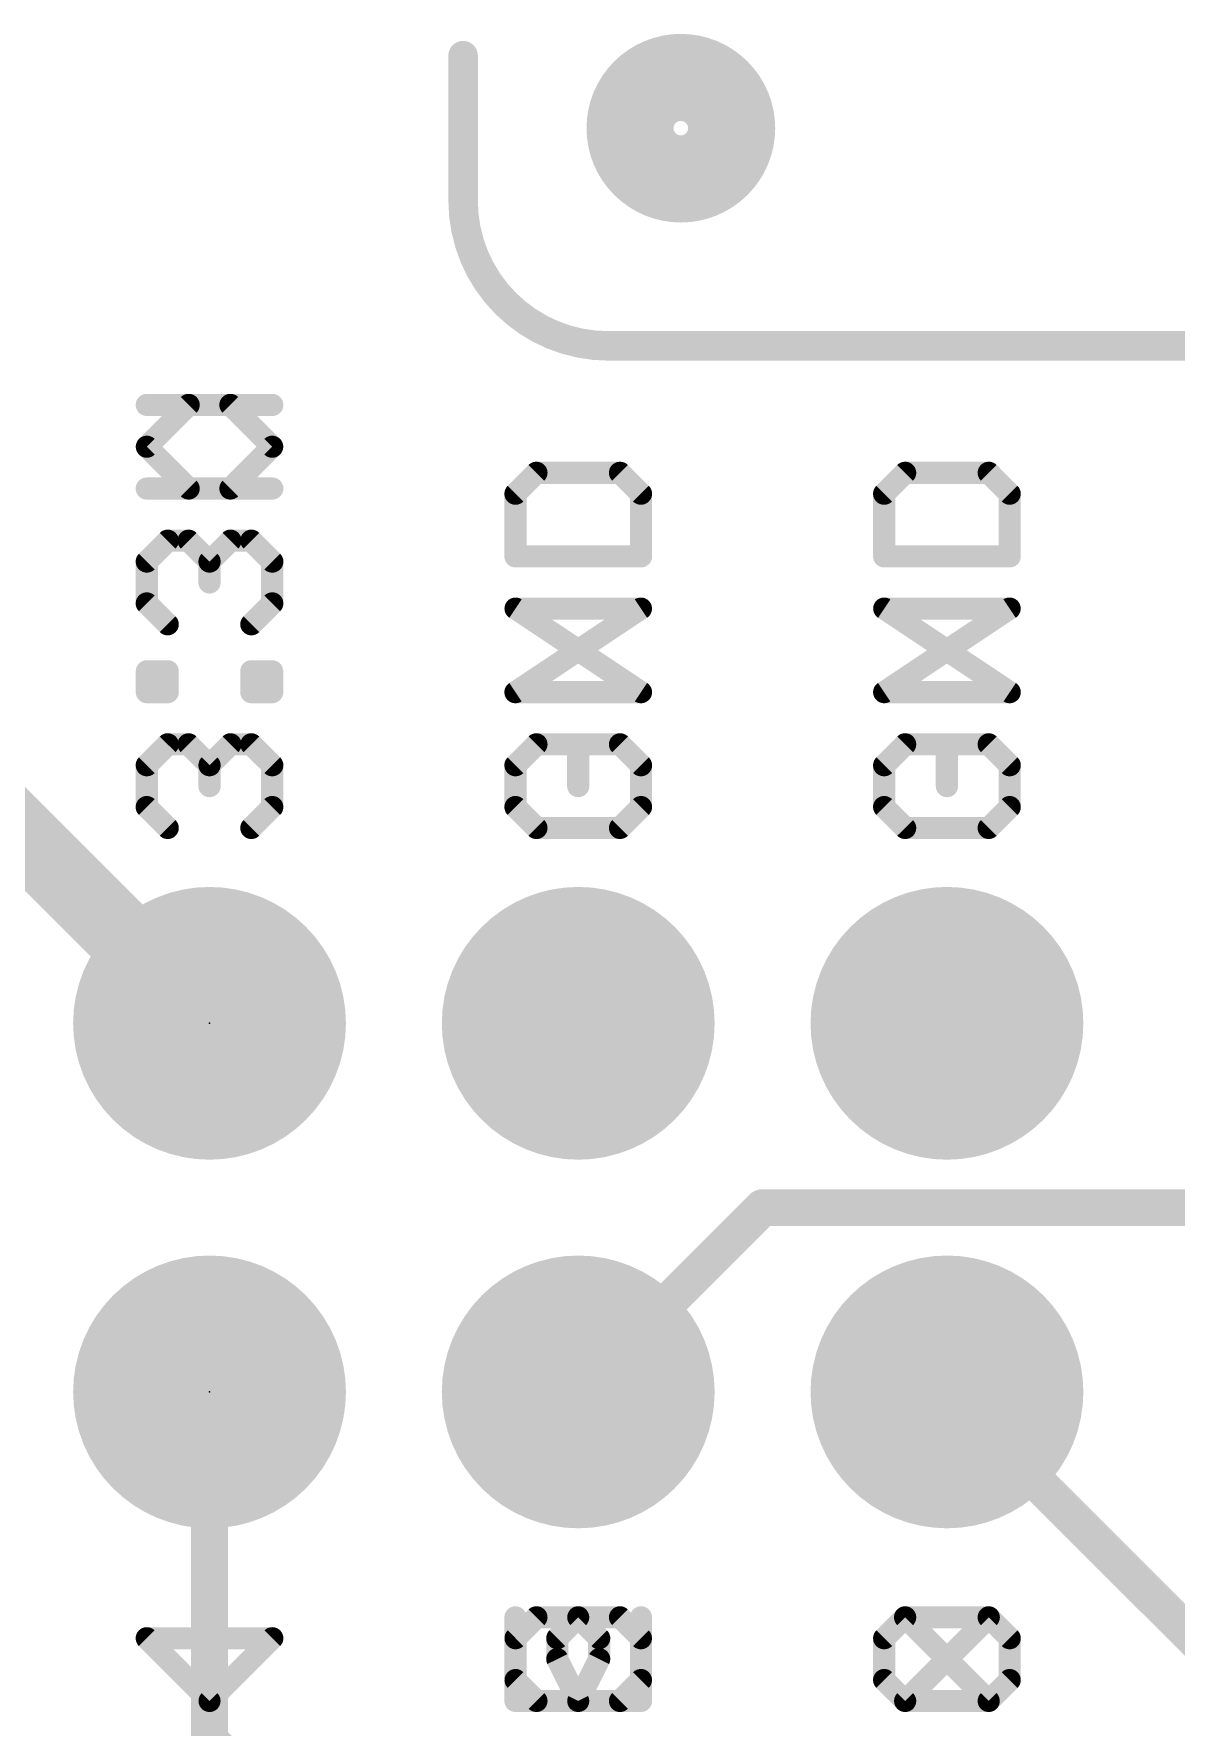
# Model space of a CAD drawing. Extents: x -12 to 110, y -16 to 66.
# Drawn here: x 10.73 to 18.6, y 4.04 to 15.71 of the extents above; entities that cross this region are included whole.
import ezdxf

# ---------------------------------------------------------------- set-up
doc = ezdxf.new("R2010")
doc.units = 0
for name, color, linetype in [('1', 12, 'CONTINUOUS'), ('16', 132, 'CONTINUOUS'), ('17', 110, 'CONTINUOUS'), ('21', 41, 'CONTINUOUS'), ('22', 40, 'CONTINUOUS'), ('23', 53, 'CONTINUOUS'), ('51', 53, 'CONTINUOUS')]:
    doc.layers.add(name, color=color, linetype=linetype)

# ---------------------------------------------------------------- blocks, each defined once
blk = doc.blocks.new('RECT')
blk.add_solid([(-0.5, -0.5), (0.5, -0.5), (-0.5, 0.5), (0.5, 0.5)])
blk = doc.blocks.new('ROUNDP')
at = {"const_width": 0.5}
blk.add_lwpolyline([(0, -0.25, 1), (0, 0.25, 1), (0, -0.25)], format="xyb", dxfattribs=at)

msp = doc.modelspace()

# ---------------------------------------------------------------- linework, layer by layer
at = {"layer": '1', "const_width": 0.254}
for points in [[(15.748, 7.62), (14.478, 6.35)], [(28.321, 7.62), (15.748, 7.62)], [(19.177, 4.191), (17.018, 6.35)]]:
    msp.add_lwpolyline(points, dxfattribs=at)
at = {"layer": '1', "const_width": 0.127}
for points in [[(15.748, 7.6835, 1), (15.748, 7.5565)], [(15.7929, 7.5751, 1), (15.7031, 7.6649)], [(14.4331, 6.3949, 1), (14.5229, 6.3051)], [(17.0629, 6.3949, 1), (16.9731, 6.3051)]]:
    msp.add_lwpolyline(points, format="xyb", dxfattribs=at)
at = {"layer": '16'}
for points, const_width in [([(11.938, 8.89), (7.239, 13.589)], 0.508), ([(11.938, 3.9528), (11.938, 6.35)], 0.254), ([(13.9858, 1.905), (11.938, 3.9528)], 0.254)]:
    msp.add_lwpolyline(points, dxfattribs=dict(at, const_width=const_width))
for points, const_width in [([(11.8482, 8.8002, 1), (12.0278, 8.9798)], 0.254), ([(12.0015, 6.35, 1), (11.8745, 6.35)], 0.127), ([(11.9829, 3.9977, 1), (11.8931, 3.9079)], 0.127)]:
    msp.add_lwpolyline(points, format="xyb", dxfattribs=dict(at, const_width=const_width))
at = {"layer": '21', "const_width": 0.1524}
for points in [[(12.0817, 13.1512), (11.5055, 13.1512)], [(12.3698, 12.8631), (12.0817, 13.1512)], [(12.0817, 12.575), (12.3698, 12.8631)], [(14.1895, 12.6835), (14.0455, 12.5394)], [(14.7657, 12.6835), (14.1895, 12.6835)], [(14.9098, 12.5394), (14.7657, 12.6835)], [(16.7295, 12.6835), (16.5855, 12.5394)], [(17.3057, 12.6835), (16.7295, 12.6835)], [(17.4498, 12.5394), (17.3057, 12.6835)], [(11.5055, 12.575), (12.0817, 12.575)], [(14.0455, 12.5394), (14.0455, 12.1072)], [(14.9098, 12.1072), (14.9098, 12.5394)], [(16.5855, 12.5394), (16.5855, 12.1072)], [(17.4498, 12.1072), (17.4498, 12.5394)], [(11.5055, 12.0716), (11.6495, 12.2157)], [(11.6495, 12.2157), (11.7936, 12.2157)], [(11.7936, 12.2157), (11.9376, 12.0716)], [(11.9376, 12.0716), (12.0817, 12.2157)], [(12.0817, 12.2157), (12.2257, 12.2157)], [(12.2257, 12.2157), (12.3698, 12.0716)], [(11.5055, 11.7835), (11.5055, 12.0716)], [(11.9376, 12.0716), (11.9376, 11.9276)], [(12.3698, 12.0716), (12.3698, 11.7835)], [(14.0455, 12.1072), (14.9098, 12.1072)], [(16.5855, 12.1072), (17.4498, 12.1072)], [(11.6495, 11.6395), (11.5055, 11.7835)], [(12.3698, 11.7835), (12.2257, 11.6395)], [(14.0455, 11.1717), (14.9098, 11.7479)], [(14.9098, 11.7479), (14.0455, 11.7479)], [(16.5855, 11.1717), (17.4498, 11.7479)], [(17.4498, 11.7479), (16.5855, 11.7479)], [(12.2257, 11.1717), (12.2257, 11.3158)], [(12.2257, 11.3158), (12.3698, 11.3158)], [(12.3698, 11.3158), (12.3698, 11.1717)], [(12.3698, 11.1717), (12.2257, 11.1717)], [(14.9098, 11.1717), (14.0455, 11.1717)], [(17.4498, 11.1717), (16.5855, 11.1717)], [(11.5055, 10.6684), (11.6495, 10.8124)], [(11.6495, 10.8124), (11.7936, 10.8124)], [(11.7936, 10.8124), (11.9376, 10.6684)], [(11.9376, 10.6684), (12.0817, 10.8124)], [(12.0817, 10.8124), (12.2257, 10.8124)], [(12.2257, 10.8124), (12.3698, 10.6684)], [(14.1895, 10.8124), (14.0455, 10.6684)], [(14.7657, 10.8124), (14.4776, 10.8124)], [(14.4776, 10.8124), (14.4776, 10.5243)], [(14.9098, 10.6684), (14.7657, 10.8124)], [(16.7295, 10.8124), (16.5855, 10.6684)], [(17.3057, 10.8124), (17.0176, 10.8124)], [(17.0176, 10.8124), (17.0176, 10.5243)], [(17.4498, 10.6684), (17.3057, 10.8124)], [(11.5055, 10.3803), (11.5055, 10.6684)], [(11.9376, 10.6684), (11.9376, 10.5243)], [(12.3698, 10.6684), (12.3698, 10.3803)], [(14.0455, 10.6684), (14.0455, 10.3803)], [(14.9098, 10.3803), (14.9098, 10.6684)], [(16.5855, 10.6684), (16.5855, 10.3803)], [(17.4498, 10.3803), (17.4498, 10.6684)], [(11.6495, 10.2362), (11.5055, 10.3803)], [(12.3698, 10.3803), (12.2257, 10.2362)], [(14.0455, 10.3803), (14.1895, 10.2362)], [(14.7657, 10.2362), (14.9098, 10.3803)], [(16.5855, 10.3803), (16.7295, 10.2362)], [(17.3057, 10.2362), (17.4498, 10.3803)], [(14.1895, 10.2362), (14.7657, 10.2362)], [(16.7295, 10.2362), (17.3057, 10.2362)], [(11.9376, 4.2207), (11.9376, 4.7969)], [(14.0455, 4.7969), (14.0455, 4.2207)], [(14.3336, 4.6528), (14.4776, 4.7969)], [(14.4776, 4.7969), (14.7657, 4.7969)], [(14.7657, 4.7969), (14.9098, 4.6528)], [(16.5855, 4.6528), (16.7295, 4.7969)], [(16.7295, 4.7969), (17.3057, 4.7969)], [(17.3057, 4.2207), (16.7295, 4.7969)], [(17.3057, 4.7969), (17.4498, 4.6528)], [(12.3698, 4.6528), (11.5055, 4.6528)], [(11.5055, 4.6528), (11.9376, 4.2207)], [(14.3336, 4.5088), (14.3336, 4.6528)], [(14.9098, 4.6528), (14.9098, 4.3647)], [(16.5855, 4.3647), (16.5855, 4.6528)], [(17.4498, 4.6528), (17.4498, 4.3647)], [(14.4776, 4.2207), (14.3336, 4.5088)], [(14.9098, 4.3647), (14.7657, 4.2207)], [(16.7295, 4.2207), (16.5855, 4.3647)], [(17.4498, 4.3647), (17.3057, 4.2207)], [(14.0455, 4.2207), (14.4776, 4.2207)], [(17.3057, 4.2207), (16.7295, 4.2207)]]:
    msp.add_lwpolyline(points, dxfattribs=at)
at = {"layer": '21', "const_width": 0.0762}
for points in [[(11.5055, 13.1893, 1), (11.5055, 13.1131)], [(12.1086, 13.1782, 1), (12.0547, 13.1243)], [(12.0817, 13.1131, 1), (12.0817, 13.1893)], [(12.3967, 12.8362, 1), (12.3429, 12.8901)], [(12.3429, 12.8362, 1), (12.3967, 12.8901)], [(14.1895, 12.7216, 1), (14.1895, 12.6454)], [(14.2165, 12.6565, 1), (14.1626, 12.7104)], [(14.7927, 12.7104, 1), (14.7388, 12.6565)], [(14.7657, 12.6454, 1), (14.7657, 12.7216)], [(16.7295, 12.7216, 1), (16.7295, 12.6454)], [(16.7565, 12.6565, 1), (16.7026, 12.7104)], [(17.3327, 12.7104, 1), (17.2788, 12.6565)], [(17.3057, 12.6454, 1), (17.3057, 12.7216)], [(11.5055, 12.6131, 1), (11.5055, 12.5369)], [(12.0547, 12.6019, 1), (12.1086, 12.5481)], [(12.0817, 12.5369, 1), (12.0817, 12.6131)], [(14.0836, 12.5394, 1), (14.0074, 12.5394)], [(14.0185, 12.5663, 1), (14.0724, 12.5125)], [(14.9479, 12.5394, 1), (14.8717, 12.5394)], [(14.8829, 12.5125, 1), (14.9367, 12.5663)], [(16.6236, 12.5394, 1), (16.5474, 12.5394)], [(16.5585, 12.5663, 1), (16.6124, 12.5125)], [(17.4879, 12.5394, 1), (17.4117, 12.5394)], [(17.4229, 12.5125, 1), (17.4767, 12.5663)], [(11.6495, 12.2538, 1), (11.6495, 12.1776)], [(11.6765, 12.1888, 1), (11.6226, 12.2426)], [(11.8205, 12.2426, 1), (11.7666, 12.1888)], [(11.7936, 12.1776, 1), (11.7936, 12.2538)], [(12.0817, 12.2538, 1), (12.0817, 12.1776)], [(12.1086, 12.1888, 1), (12.0547, 12.2426)], [(12.2527, 12.2426, 1), (12.1988, 12.1888)], [(12.2257, 12.1776, 1), (12.2257, 12.2538)], [(11.4785, 12.0986, 1), (11.5324, 12.0447)], [(11.5436, 12.0716, 1), (11.4674, 12.0716)], [(11.9757, 12.0716, 1), (11.8995, 12.0716)], [(11.9107, 12.0986, 1), (11.9646, 12.0447)], [(11.9107, 12.0447, 1), (11.9646, 12.0986)], [(12.4079, 12.0716, 1), (12.3317, 12.0716)], [(12.3429, 12.0447, 1), (12.3967, 12.0986)], [(14.0455, 12.1453, 1), (14.0455, 12.0691)], [(14.0074, 12.1072, 1), (14.0836, 12.1072)], [(14.8717, 12.1072, 1), (14.9479, 12.1072)], [(14.9098, 12.0691, 1), (14.9098, 12.1453)], [(16.5855, 12.1453, 1), (16.5855, 12.0691)], [(16.5474, 12.1072, 1), (16.6236, 12.1072)], [(17.4117, 12.1072, 1), (17.4879, 12.1072)], [(17.4498, 12.0691, 1), (17.4498, 12.1453)], [(11.8995, 11.9276, 1), (11.9757, 11.9276)], [(11.5324, 11.8105, 1), (11.4785, 11.7566)], [(11.4674, 11.7835, 1), (11.5436, 11.7835)], [(12.3317, 11.7835, 1), (12.4079, 11.7835)], [(12.3967, 11.7566, 1), (12.3429, 11.8105)], [(14.0455, 11.786, 1), (14.0455, 11.7098)], [(14.9309, 11.7162, 1), (14.8887, 11.7796)], [(14.9098, 11.7098, 1), (14.9098, 11.786)], [(16.5855, 11.786, 1), (16.5855, 11.7098)], [(17.4709, 11.7162, 1), (17.4287, 11.7796)], [(17.4498, 11.7098, 1), (17.4498, 11.786)], [(11.6226, 11.6125, 1), (11.6765, 11.6664)], [(12.1988, 11.6664, 1), (12.2527, 11.6125)], [(12.2638, 11.3158, 1), (12.1876, 11.3158)], [(12.2257, 11.3539, 1), (12.2257, 11.2777)], [(12.4079, 11.3158, 1), (12.3317, 11.3158)], [(12.3698, 11.2777, 1), (12.3698, 11.3539)], [(12.2257, 11.2098, 1), (12.2257, 11.1336)], [(12.1876, 11.1717, 1), (12.2638, 11.1717)], [(12.3317, 11.1717, 1), (12.4079, 11.1717)], [(12.3698, 11.1336, 1), (12.3698, 11.2098)], [(14.0243, 11.2034, 1), (14.0666, 11.14)], [(14.0455, 11.2098, 1), (14.0455, 11.1336)], [(14.9098, 11.1336, 1), (14.9098, 11.2098)], [(16.5643, 11.2034, 1), (16.6066, 11.14)], [(16.5855, 11.2098, 1), (16.5855, 11.1336)], [(17.4498, 11.1336, 1), (17.4498, 11.2098)], [(11.6495, 10.8505, 1), (11.6495, 10.7743)], [(11.6765, 10.7855, 1), (11.6226, 10.8394)], [(11.8205, 10.8394, 1), (11.7666, 10.7855)], [(11.7936, 10.7743, 1), (11.7936, 10.8505)], [(12.0817, 10.8505, 1), (12.0817, 10.7743)], [(12.1086, 10.7855, 1), (12.0547, 10.8394)], [(12.2527, 10.8394, 1), (12.1988, 10.7855)], [(12.2257, 10.7743, 1), (12.2257, 10.8505)], [(14.2165, 10.7855, 1), (14.1626, 10.8394)], [(14.4776, 10.8505, 1), (14.4776, 10.7743)], [(14.5157, 10.8124, 1), (14.4395, 10.8124)], [(14.7927, 10.8394, 1), (14.7388, 10.7855)], [(14.7657, 10.7743, 1), (14.7657, 10.8505)], [(16.7565, 10.7855, 1), (16.7026, 10.8394)], [(17.0176, 10.8505, 1), (17.0176, 10.7743)], [(17.0557, 10.8124, 1), (16.9795, 10.8124)], [(17.3327, 10.8394, 1), (17.2788, 10.7855)], [(17.3057, 10.7743, 1), (17.3057, 10.8505)], [(11.5436, 10.6684, 1), (11.4674, 10.6684)], [(11.9757, 10.6684, 1), (11.8995, 10.6684)], [(12.4079, 10.6684, 1), (12.3317, 10.6684)], [(14.0836, 10.6684, 1), (14.0074, 10.6684)], [(14.9479, 10.6684, 1), (14.8717, 10.6684)], [(16.6236, 10.6684, 1), (16.5474, 10.6684)], [(17.4879, 10.6684, 1), (17.4117, 10.6684)], [(11.4785, 10.6953, 1), (11.5324, 10.6414)], [(11.9107, 10.6953, 1), (11.9646, 10.6414)], [(11.9107, 10.6414, 1), (11.9646, 10.6953)], [(12.3429, 10.6414, 1), (12.3967, 10.6953)], [(14.0185, 10.6953, 1), (14.0724, 10.6414)], [(14.8829, 10.6414, 1), (14.9367, 10.6953)], [(16.5585, 10.6953, 1), (16.6124, 10.6414)], [(17.4229, 10.6414, 1), (17.4767, 10.6953)], [(11.8995, 10.5243, 1), (11.9757, 10.5243)], [(14.4395, 10.5243, 1), (14.5157, 10.5243)], [(16.9795, 10.5243, 1), (17.0557, 10.5243)], [(11.5324, 10.4072, 1), (11.4785, 10.3533)], [(11.4674, 10.3803, 1), (11.5436, 10.3803)], [(12.3317, 10.3803, 1), (12.4079, 10.3803)], [(12.3967, 10.3533, 1), (12.3429, 10.4072)], [(14.0724, 10.4072, 1), (14.0185, 10.3533)], [(14.0074, 10.3803, 1), (14.0836, 10.3803)], [(14.8717, 10.3803, 1), (14.9479, 10.3803)], [(14.9367, 10.3533, 1), (14.8829, 10.4072)], [(16.6124, 10.4072, 1), (16.5585, 10.3533)], [(16.5474, 10.3803, 1), (16.6236, 10.3803)], [(17.4117, 10.3803, 1), (17.4879, 10.3803)], [(17.4767, 10.3533, 1), (17.4229, 10.4072)], [(11.6226, 10.2093, 1), (11.6765, 10.2631)], [(12.1988, 10.2631, 1), (12.2527, 10.2093)], [(14.1895, 10.2743, 1), (14.1895, 10.1981)], [(14.1626, 10.2093, 1), (14.2165, 10.2631)], [(14.7388, 10.2631, 1), (14.7927, 10.2093)], [(14.7657, 10.1981, 1), (14.7657, 10.2743)], [(16.7295, 10.2743, 1), (16.7295, 10.1981)], [(16.7026, 10.2093, 1), (16.7565, 10.2631)], [(17.2788, 10.2631, 1), (17.3327, 10.2093)], [(17.3057, 10.1981, 1), (17.3057, 10.2743)], [(11.9757, 4.7969, 1), (11.8995, 4.7969)], [(14.0836, 4.7969, 1), (14.0074, 4.7969)], [(14.4776, 4.835, 1), (14.4776, 4.7588)], [(14.5046, 4.77, 1), (14.4507, 4.8238)], [(14.7927, 4.8238, 1), (14.7388, 4.77)], [(14.7657, 4.7588, 1), (14.7657, 4.835)], [(16.7295, 4.835, 1), (16.7295, 4.7588)], [(16.7565, 4.8238, 1), (16.7026, 4.77)], [(16.7565, 4.77, 1), (16.7026, 4.8238)], [(17.3327, 4.8238, 1), (17.2788, 4.77)], [(17.3057, 4.7588, 1), (17.3057, 4.835)], [(11.5324, 4.6798, 1), (11.4785, 4.6259)], [(11.5055, 4.6909, 1), (11.5055, 4.6147)], [(12.3698, 4.6147, 1), (12.3698, 4.6909)], [(14.3066, 4.6798, 1), (14.3605, 4.6259)], [(14.3717, 4.6528, 1), (14.2955, 4.6528)], [(14.9479, 4.6528, 1), (14.8717, 4.6528)], [(14.8829, 4.6259, 1), (14.9367, 4.6798)], [(16.5585, 4.6798, 1), (16.6124, 4.6259)], [(16.6236, 4.6528, 1), (16.5474, 4.6528)], [(17.4879, 4.6528, 1), (17.4117, 4.6528)], [(17.4229, 4.6259, 1), (17.4767, 4.6798)], [(14.3677, 4.5258, 1), (14.2995, 4.4918)], [(14.2955, 4.5088, 1), (14.3717, 4.5088)], [(14.9367, 4.3378, 1), (14.8829, 4.3917)], [(16.6124, 4.3917, 1), (16.5585, 4.3378)], [(17.4767, 4.3378, 1), (17.4229, 4.3917)], [(14.8717, 4.3647, 1), (14.9479, 4.3647)], [(16.5474, 4.3647, 1), (16.6236, 4.3647)], [(17.4117, 4.3647, 1), (17.4879, 4.3647)], [(11.8995, 4.2207, 1), (11.9757, 4.2207)], [(11.9107, 4.1937, 1), (11.9646, 4.2476)], [(14.0455, 4.2588, 1), (14.0455, 4.1826)], [(14.0074, 4.2207, 1), (14.0836, 4.2207)], [(14.4436, 4.2036, 1), (14.5117, 4.2377)], [(14.4776, 4.1826, 1), (14.4776, 4.2588)], [(14.7388, 4.2476, 1), (14.7927, 4.1937)], [(16.7295, 4.2588, 1), (16.7295, 4.1826)], [(16.7026, 4.1937, 1), (16.7565, 4.2476)], [(17.2788, 4.2476, 1), (17.3327, 4.1937)], [(17.2788, 4.1937, 1), (17.3327, 4.2476)], [(17.3057, 4.1826, 1), (17.3057, 4.2588)]]:
    msp.add_lwpolyline(points, format="xyb", dxfattribs=at)
at = {"layer": '22'}
for points, const_width in [([(13.685, 15.558), (13.685, 14.558)], 0.2032), ([(14.685, 13.558), (24.685, 13.558)], 0.2032), ([(11.5062, 12.8631), (11.7943, 13.1512)], 0.1524), ([(11.7943, 13.1512), (12.3705, 13.1512)], 0.1524), ([(11.7943, 12.575), (11.5062, 12.8631)], 0.1524), ([(14.0462, 12.5394), (14.1903, 12.6835)], 0.1524), ([(14.1903, 12.6835), (14.7665, 12.6835)], 0.1524), ([(14.7665, 12.6835), (14.9105, 12.5394)], 0.1524), ([(16.5862, 12.5394), (16.7303, 12.6835)], 0.1524), ([(16.7303, 12.6835), (17.3065, 12.6835)], 0.1524), ([(17.3065, 12.6835), (17.4505, 12.5394)], 0.1524), ([(12.3705, 12.575), (11.7943, 12.575)], 0.1524), ([(14.0462, 12.1072), (14.0462, 12.5394)], 0.1524), ([(14.9105, 12.5394), (14.9105, 12.1072)], 0.1524), ([(16.5862, 12.1072), (16.5862, 12.5394)], 0.1524), ([(17.4505, 12.5394), (17.4505, 12.1072)], 0.1524), ([(11.6503, 12.2157), (11.5062, 12.0716)], 0.1524), ([(11.7943, 12.2157), (11.6503, 12.2157)], 0.1524), ([(11.9384, 12.0716), (11.7943, 12.2157)], 0.1524), ([(12.0824, 12.2157), (11.9384, 12.0716)], 0.1524), ([(12.2265, 12.2157), (12.0824, 12.2157)], 0.1524), ([(12.3705, 12.0716), (12.2265, 12.2157)], 0.1524), ([(11.5062, 12.0716), (11.5062, 11.7835)], 0.1524), ([(11.9384, 12.0716), (11.9384, 11.9276)], 0.1524), ([(12.3705, 11.7835), (12.3705, 12.0716)], 0.1524), ([(14.9105, 12.1072), (14.0462, 12.1072)], 0.1524), ([(17.4505, 12.1072), (16.5862, 12.1072)], 0.1524), ([(11.5062, 11.7835), (11.6503, 11.6395)], 0.1524), ([(12.2265, 11.6395), (12.3705, 11.7835)], 0.1524), ([(14.9105, 11.1717), (14.0462, 11.7479)], 0.1524), ([(14.0462, 11.7479), (14.9105, 11.7479)], 0.1524), ([(17.4505, 11.1717), (16.5862, 11.7479)], 0.1524), ([(16.5862, 11.7479), (17.4505, 11.7479)], 0.1524), ([(11.6503, 11.3158), (11.5062, 11.3158)], 0.1524), ([(11.5062, 11.3158), (11.5062, 11.1717)], 0.1524), ([(11.6503, 11.1717), (11.6503, 11.3158)], 0.1524), ([(11.5062, 11.1717), (11.6503, 11.1717)], 0.1524), ([(14.0462, 11.1717), (14.9105, 11.1717)], 0.1524), ([(16.5862, 11.1717), (17.4505, 11.1717)], 0.1524), ([(11.6503, 10.8124), (11.5062, 10.6684)], 0.1524), ([(11.7943, 10.8124), (11.6503, 10.8124)], 0.1524), ([(11.9384, 10.6684), (11.7943, 10.8124)], 0.1524), ([(12.0824, 10.8124), (11.9384, 10.6684)], 0.1524), ([(12.2265, 10.8124), (12.0824, 10.8124)], 0.1524), ([(12.3705, 10.6684), (12.2265, 10.8124)], 0.1524), ([(14.0462, 10.6684), (14.1903, 10.8124)], 0.1524), ([(14.1903, 10.8124), (14.4784, 10.8124)], 0.1524), ([(14.4784, 10.8124), (14.4784, 10.5243)], 0.1524), ([(14.7665, 10.8124), (14.9105, 10.6684)], 0.1524), ([(16.5862, 10.6684), (16.7303, 10.8124)], 0.1524), ([(16.7303, 10.8124), (17.0184, 10.8124)], 0.1524), ([(17.0184, 10.8124), (17.0184, 10.5243)], 0.1524), ([(17.3065, 10.8124), (17.4505, 10.6684)], 0.1524), ([(11.5062, 10.6684), (11.5062, 10.3803)], 0.1524), ([(11.9384, 10.6684), (11.9384, 10.5243)], 0.1524), ([(12.3705, 10.3803), (12.3705, 10.6684)], 0.1524), ([(14.0462, 10.3803), (14.0462, 10.6684)], 0.1524), ([(14.9105, 10.6684), (14.9105, 10.3803)], 0.1524), ([(16.5862, 10.3803), (16.5862, 10.6684)], 0.1524), ([(17.4505, 10.6684), (17.4505, 10.3803)], 0.1524), ([(11.5062, 10.3803), (11.6503, 10.2362)], 0.1524), ([(12.2265, 10.2362), (12.3705, 10.3803)], 0.1524), ([(14.1903, 10.2362), (14.0462, 10.3803)], 0.1524), ([(14.9105, 10.3803), (14.7665, 10.2362)], 0.1524), ([(16.7303, 10.2362), (16.5862, 10.3803)], 0.1524), ([(17.4505, 10.3803), (17.3065, 10.2362)], 0.1524), ([(14.7665, 10.2362), (14.1903, 10.2362)], 0.1524), ([(17.3065, 10.2362), (16.7303, 10.2362)], 0.1524), ([(11.9384, 4.2207), (11.9384, 4.7969)], 0.1524), ([(14.1903, 4.7969), (14.0462, 4.6528)], 0.1524), ([(14.4784, 4.7969), (14.1903, 4.7969)], 0.1524), ([(14.6224, 4.6528), (14.4784, 4.7969)], 0.1524), ([(14.9105, 4.7969), (14.9105, 4.2207)], 0.1524), ([(16.7303, 4.7969), (16.5862, 4.6528)], 0.1524), ([(17.3065, 4.7969), (16.7303, 4.7969)], 0.1524), ([(16.7303, 4.2207), (17.3065, 4.7969)], 0.1524), ([(17.4505, 4.6528), (17.3065, 4.7969)], 0.1524), ([(11.5062, 4.6528), (12.3705, 4.6528)], 0.1524), ([(12.3705, 4.6528), (11.9384, 4.2207)], 0.1524), ([(14.0462, 4.6528), (14.0462, 4.3647)], 0.1524), ([(14.6224, 4.5088), (14.6224, 4.6528)], 0.1524), ([(16.5862, 4.6528), (16.5862, 4.3647)], 0.1524), ([(17.4505, 4.3647), (17.4505, 4.6528)], 0.1524), ([(14.4784, 4.2207), (14.6224, 4.5088)], 0.1524), ([(14.0462, 4.3647), (14.1903, 4.2207)], 0.1524), ([(16.5862, 4.3647), (16.7303, 4.2207)], 0.1524), ([(17.3065, 4.2207), (17.4505, 4.3647)], 0.1524), ([(14.9105, 4.2207), (14.4784, 4.2207)], 0.1524), ([(16.7303, 4.2207), (17.3065, 4.2207)], 0.1524)]:
    msp.add_lwpolyline(points, dxfattribs=dict(at, const_width=const_width))
for points, const_width in [([(13.7358, 15.558, 1), (13.6342, 15.558)], 0.1016), ([(15.185, 14.758, 1), (15.185, 15.358, 1), (15.185, 14.758)], 0.7), ([(13.685, 14.558, 0.4142), (14.685, 13.558)], 0.2032), ([(13.7358, 14.558, 1), (13.6342, 14.558)], 0.1016), ([(13.6342, 14.558, 1), (13.7358, 14.558)], 0.1016), ([(14.685, 13.6088, 1), (14.685, 13.5072)], 0.1016), ([(14.685, 13.5072, 1), (14.685, 13.6088)], 0.1016), ([(11.7943, 13.1893, 1), (11.7943, 13.1131)], 0.0762), ([(11.8213, 13.1243, 1), (11.7674, 13.1782)], 0.0762), ([(12.3705, 13.1131, 1), (12.3705, 13.1893)], 0.0762), ([(11.5331, 12.8901, 1), (11.4793, 12.8362)], 0.0762), ([(11.4793, 12.8901, 1), (11.5331, 12.8362)], 0.0762), ([(14.1903, 12.7216, 1), (14.1903, 12.6454)], 0.0762), ([(14.2172, 12.6565, 1), (14.1633, 12.7104)], 0.0762), ([(14.7934, 12.7104, 1), (14.7395, 12.6565)], 0.0762), ([(14.7665, 12.6454, 1), (14.7665, 12.7216)], 0.0762), ([(16.7303, 12.7216, 1), (16.7303, 12.6454)], 0.0762), ([(16.7572, 12.6565, 1), (16.7033, 12.7104)], 0.0762), ([(17.3334, 12.7104, 1), (17.2795, 12.6565)], 0.0762), ([(17.3065, 12.6454, 1), (17.3065, 12.7216)], 0.0762), ([(11.7943, 12.6131, 1), (11.7943, 12.5369)], 0.0762), ([(11.7674, 12.5481, 1), (11.8213, 12.6019)], 0.0762), ([(12.3705, 12.5369, 1), (12.3705, 12.6131)], 0.0762), ([(14.0843, 12.5394, 1), (14.0081, 12.5394)], 0.0762), ([(14.0193, 12.5663, 1), (14.0731, 12.5125)], 0.0762), ([(14.9486, 12.5394, 1), (14.8724, 12.5394)], 0.0762), ([(14.8836, 12.5125, 1), (14.9375, 12.5663)], 0.0762), ([(16.6243, 12.5394, 1), (16.5481, 12.5394)], 0.0762), ([(16.5593, 12.5663, 1), (16.6131, 12.5125)], 0.0762), ([(17.4886, 12.5394, 1), (17.4124, 12.5394)], 0.0762), ([(17.4236, 12.5125, 1), (17.4775, 12.5663)], 0.0762), ([(11.6503, 12.2538, 1), (11.6503, 12.1776)], 0.0762), ([(11.6772, 12.1888, 1), (11.6233, 12.2426)], 0.0762), ([(11.8213, 12.2426, 1), (11.7674, 12.1888)], 0.0762), ([(11.7943, 12.1776, 1), (11.7943, 12.2538)], 0.0762), ([(12.0824, 12.2538, 1), (12.0824, 12.1776)], 0.0762), ([(12.1094, 12.1888, 1), (12.0555, 12.2426)], 0.0762), ([(12.2534, 12.2426, 1), (12.1995, 12.1888)], 0.0762), ([(12.2265, 12.1776, 1), (12.2265, 12.2538)], 0.0762), ([(11.5443, 12.0716, 1), (11.4681, 12.0716)], 0.0762), ([(11.4793, 12.0986, 1), (11.5331, 12.0447)], 0.0762), ([(11.9114, 12.0986, 1), (11.9653, 12.0447)], 0.0762), ([(11.9765, 12.0716, 1), (11.9003, 12.0716)], 0.0762), ([(11.9114, 12.0447, 1), (11.9653, 12.0986)], 0.0762), ([(12.4086, 12.0716, 1), (12.3324, 12.0716)], 0.0762), ([(12.3436, 12.0447, 1), (12.3975, 12.0986)], 0.0762), ([(14.0462, 12.1453, 1), (14.0462, 12.0691)], 0.0762), ([(14.0081, 12.1072, 1), (14.0843, 12.1072)], 0.0762), ([(14.8724, 12.1072, 1), (14.9486, 12.1072)], 0.0762), ([(14.9105, 12.0691, 1), (14.9105, 12.1453)], 0.0762), ([(16.5862, 12.1453, 1), (16.5862, 12.0691)], 0.0762), ([(16.5481, 12.1072, 1), (16.6243, 12.1072)], 0.0762), ([(17.4124, 12.1072, 1), (17.4886, 12.1072)], 0.0762), ([(17.4505, 12.0691, 1), (17.4505, 12.1453)], 0.0762), ([(11.9003, 11.9276, 1), (11.9765, 11.9276)], 0.0762), ([(11.5331, 11.8105, 1), (11.4793, 11.7566)], 0.0762), ([(11.4681, 11.7835, 1), (11.5443, 11.7835)], 0.0762), ([(12.3324, 11.7835, 1), (12.4086, 11.7835)], 0.0762), ([(12.3975, 11.7566, 1), (12.3436, 11.8105)], 0.0762), ([(14.0673, 11.7796, 1), (14.0251, 11.7162)], 0.0762), ([(14.0462, 11.786, 1), (14.0462, 11.7098)], 0.0762), ([(14.9105, 11.7098, 1), (14.9105, 11.786)], 0.0762), ([(16.6073, 11.7796, 1), (16.5651, 11.7162)], 0.0762), ([(16.5862, 11.786, 1), (16.5862, 11.7098)], 0.0762), ([(17.4505, 11.7098, 1), (17.4505, 11.786)], 0.0762), ([(11.6233, 11.6125, 1), (11.6772, 11.6664)], 0.0762), ([(12.1995, 11.6664, 1), (12.2534, 11.6125)], 0.0762), ([(11.5062, 11.3539, 1), (11.5062, 11.2777)], 0.0762), ([(11.5443, 11.3158, 1), (11.4681, 11.3158)], 0.0762), ([(11.6884, 11.3158, 1), (11.6122, 11.3158)], 0.0762), ([(11.6503, 11.2777, 1), (11.6503, 11.3539)], 0.0762), ([(11.5062, 11.2098, 1), (11.5062, 11.1336)], 0.0762), ([(11.4681, 11.1717, 1), (11.5443, 11.1717)], 0.0762), ([(11.6122, 11.1717, 1), (11.6884, 11.1717)], 0.0762), ([(11.6503, 11.1336, 1), (11.6503, 11.2098)], 0.0762), ([(14.0462, 11.2098, 1), (14.0462, 11.1336)], 0.0762), ([(14.8894, 11.14, 1), (14.9317, 11.2034)], 0.0762), ([(14.9105, 11.1336, 1), (14.9105, 11.2098)], 0.0762), ([(16.5862, 11.2098, 1), (16.5862, 11.1336)], 0.0762), ([(17.4294, 11.14, 1), (17.4717, 11.2034)], 0.0762), ([(17.4505, 11.1336, 1), (17.4505, 11.2098)], 0.0762), ([(11.6503, 10.8505, 1), (11.6503, 10.7743)], 0.0762), ([(11.6772, 10.7855, 1), (11.6233, 10.8394)], 0.0762), ([(11.8213, 10.8394, 1), (11.7674, 10.7855)], 0.0762), ([(11.7943, 10.7743, 1), (11.7943, 10.8505)], 0.0762), ([(12.0824, 10.8505, 1), (12.0824, 10.7743)], 0.0762), ([(12.1094, 10.7855, 1), (12.0555, 10.8394)], 0.0762), ([(12.2534, 10.8394, 1), (12.1995, 10.7855)], 0.0762), ([(12.2265, 10.7743, 1), (12.2265, 10.8505)], 0.0762), ([(14.1903, 10.8505, 1), (14.1903, 10.7743)], 0.0762), ([(14.2172, 10.7855, 1), (14.1633, 10.8394)], 0.0762), ([(14.5165, 10.8124, 1), (14.4403, 10.8124)], 0.0762), ([(14.4784, 10.7743, 1), (14.4784, 10.8505)], 0.0762), ([(14.7934, 10.8394, 1), (14.7395, 10.7855)], 0.0762), ([(16.7303, 10.8505, 1), (16.7303, 10.7743)], 0.0762), ([(16.7572, 10.7855, 1), (16.7033, 10.8394)], 0.0762), ([(17.0565, 10.8124, 1), (16.9803, 10.8124)], 0.0762), ([(17.0184, 10.7743, 1), (17.0184, 10.8505)], 0.0762), ([(17.3334, 10.8394, 1), (17.2795, 10.7855)], 0.0762), ([(11.5443, 10.6684, 1), (11.4681, 10.6684)], 0.0762), ([(11.9765, 10.6684, 1), (11.9003, 10.6684)], 0.0762), ([(12.4086, 10.6684, 1), (12.3324, 10.6684)], 0.0762), ([(14.0843, 10.6684, 1), (14.0081, 10.6684)], 0.0762), ([(14.9486, 10.6684, 1), (14.8724, 10.6684)], 0.0762), ([(16.6243, 10.6684, 1), (16.5481, 10.6684)], 0.0762), ([(17.4886, 10.6684, 1), (17.4124, 10.6684)], 0.0762), ([(11.4793, 10.6953, 1), (11.5331, 10.6414)], 0.0762), ([(11.9114, 10.6953, 1), (11.9653, 10.6414)], 0.0762), ([(11.9114, 10.6414, 1), (11.9653, 10.6953)], 0.0762), ([(12.3436, 10.6414, 1), (12.3975, 10.6953)], 0.0762), ([(14.0193, 10.6953, 1), (14.0731, 10.6414)], 0.0762), ([(14.8836, 10.6414, 1), (14.9375, 10.6953)], 0.0762), ([(16.5593, 10.6953, 1), (16.6131, 10.6414)], 0.0762), ([(17.4236, 10.6414, 1), (17.4775, 10.6953)], 0.0762), ([(11.9003, 10.5243, 1), (11.9765, 10.5243)], 0.0762), ([(14.4403, 10.5243, 1), (14.5165, 10.5243)], 0.0762), ([(16.9803, 10.5243, 1), (17.0565, 10.5243)], 0.0762), ([(11.5331, 10.4072, 1), (11.4793, 10.3533)], 0.0762), ([(11.4681, 10.3803, 1), (11.5443, 10.3803)], 0.0762), ([(12.3324, 10.3803, 1), (12.4086, 10.3803)], 0.0762), ([(12.3975, 10.3533, 1), (12.3436, 10.4072)], 0.0762), ([(14.0731, 10.4072, 1), (14.0193, 10.3533)], 0.0762), ([(14.0081, 10.3803, 1), (14.0843, 10.3803)], 0.0762), ([(14.8724, 10.3803, 1), (14.9486, 10.3803)], 0.0762), ([(14.9375, 10.3533, 1), (14.8836, 10.4072)], 0.0762), ([(16.6131, 10.4072, 1), (16.5593, 10.3533)], 0.0762), ([(16.5481, 10.3803, 1), (16.6243, 10.3803)], 0.0762), ([(17.4124, 10.3803, 1), (17.4886, 10.3803)], 0.0762), ([(17.4775, 10.3533, 1), (17.4236, 10.4072)], 0.0762), ([(11.6233, 10.2093, 1), (11.6772, 10.2631)], 0.0762), ([(12.1995, 10.2631, 1), (12.2534, 10.2093)], 0.0762), ([(14.1903, 10.2743, 1), (14.1903, 10.1981)], 0.0762), ([(14.1633, 10.2093, 1), (14.2172, 10.2631)], 0.0762), ([(14.7395, 10.2631, 1), (14.7934, 10.2093)], 0.0762), ([(14.7665, 10.1981, 1), (14.7665, 10.2743)], 0.0762), ([(16.7303, 10.2743, 1), (16.7303, 10.1981)], 0.0762), ([(16.7033, 10.2093, 1), (16.7572, 10.2631)], 0.0762), ([(17.2795, 10.2631, 1), (17.3334, 10.2093)], 0.0762), ([(17.3065, 10.1981, 1), (17.3065, 10.2743)], 0.0762), ([(11.9765, 4.7969, 1), (11.9003, 4.7969)], 0.0762), ([(14.1903, 4.835, 1), (14.1903, 4.7588)], 0.0762), ([(14.2172, 4.77, 1), (14.1633, 4.8238)], 0.0762), ([(14.5053, 4.8238, 1), (14.4514, 4.77)], 0.0762), ([(14.4784, 4.7588, 1), (14.4784, 4.835)], 0.0762), ([(14.9486, 4.7969, 1), (14.8724, 4.7969)], 0.0762), ([(16.7303, 4.835, 1), (16.7303, 4.7588)], 0.0762), ([(16.7572, 4.77, 1), (16.7033, 4.8238)], 0.0762), ([(17.3334, 4.8238, 1), (17.2795, 4.77)], 0.0762), ([(17.3334, 4.77, 1), (17.2795, 4.8238)], 0.0762), ([(17.3065, 4.7588, 1), (17.3065, 4.835)], 0.0762), ([(11.5062, 4.6909, 1), (11.5062, 4.6147)], 0.0762), ([(12.3975, 4.6259, 1), (12.3436, 4.6798)], 0.0762), ([(12.3705, 4.6147, 1), (12.3705, 4.6909)], 0.0762), ([(14.0843, 4.6528, 1), (14.0081, 4.6528)], 0.0762), ([(14.0193, 4.6798, 1), (14.0731, 4.6259)], 0.0762), ([(14.6605, 4.6528, 1), (14.5843, 4.6528)], 0.0762), ([(14.5955, 4.6259, 1), (14.6494, 4.6798)], 0.0762), ([(16.6243, 4.6528, 1), (16.5481, 4.6528)], 0.0762), ([(16.5593, 4.6798, 1), (16.6131, 4.6259)], 0.0762), ([(17.4886, 4.6528, 1), (17.4124, 4.6528)], 0.0762), ([(17.4236, 4.6259, 1), (17.4775, 4.6798)], 0.0762), ([(14.6565, 4.4918, 1), (14.5883, 4.5258)], 0.0762), ([(14.0731, 4.3917, 1), (14.0193, 4.3378)], 0.0762), ([(14.5843, 4.5088, 1), (14.6605, 4.5088)], 0.0762), ([(16.6131, 4.3917, 1), (16.5593, 4.3378)], 0.0762), ([(17.4775, 4.3378, 1), (17.4236, 4.3917)], 0.0762), ([(14.0081, 4.3647, 1), (14.0843, 4.3647)], 0.0762), ([(16.5481, 4.3647, 1), (16.6243, 4.3647)], 0.0762), ([(17.4124, 4.3647, 1), (17.4886, 4.3647)], 0.0762), ([(11.9114, 4.2476, 1), (11.9653, 4.1937)], 0.0762), ([(11.9003, 4.2207, 1), (11.9765, 4.2207)], 0.0762), ([(14.1633, 4.1937, 1), (14.2172, 4.2476)], 0.0762), ([(14.4784, 4.2588, 1), (14.4784, 4.1826)], 0.0762), ([(14.4443, 4.2377, 1), (14.5124, 4.2036)], 0.0762), ([(14.8724, 4.2207, 1), (14.9486, 4.2207)], 0.0762), ([(14.9105, 4.1826, 1), (14.9105, 4.2588)], 0.0762), ([(16.7033, 4.2476, 1), (16.7572, 4.1937)], 0.0762), ([(16.7303, 4.2588, 1), (16.7303, 4.1826)], 0.0762), ([(16.7033, 4.1937, 1), (16.7572, 4.2476)], 0.0762), ([(17.2795, 4.2476, 1), (17.3334, 4.1937)], 0.0762), ([(17.3065, 4.1826, 1), (17.3065, 4.2588)], 0.0762)]:
    msp.add_lwpolyline(points, format="xyb", dxfattribs=dict(at, const_width=const_width))
at = {"layer": '23'}
for p in [(11.938, 8.89), (11.938, 6.35)]:
    msp.add_point(p, dxfattribs=at)

# ---------------------------------------------------------------- block references
at = {"layer": '17', "xscale": 1.8796, "yscale": 1.8796, "rotation": 90}
for p in [(11.938, 8.89), (11.938, 8.89), (14.478, 8.89), (14.478, 8.89), (17.018, 8.89), (17.018, 8.89), (11.938, 6.35), (11.938, 6.35), (14.478, 6.35), (14.478, 6.35), (17.018, 6.35), (17.018, 6.35)]:
    msp.add_blockref('ROUNDP', p, dxfattribs=at)
at = {"layer": '51', "xscale": 0.508, "yscale": 0.508}
for p in [(11.938, 8.89), (14.478, 8.89), (17.018, 8.89), (11.938, 6.35), (14.478, 6.35), (17.018, 6.35)]:
    msp.add_blockref('RECT', p, dxfattribs=at)

doc.saveas('drawing.dxf')
